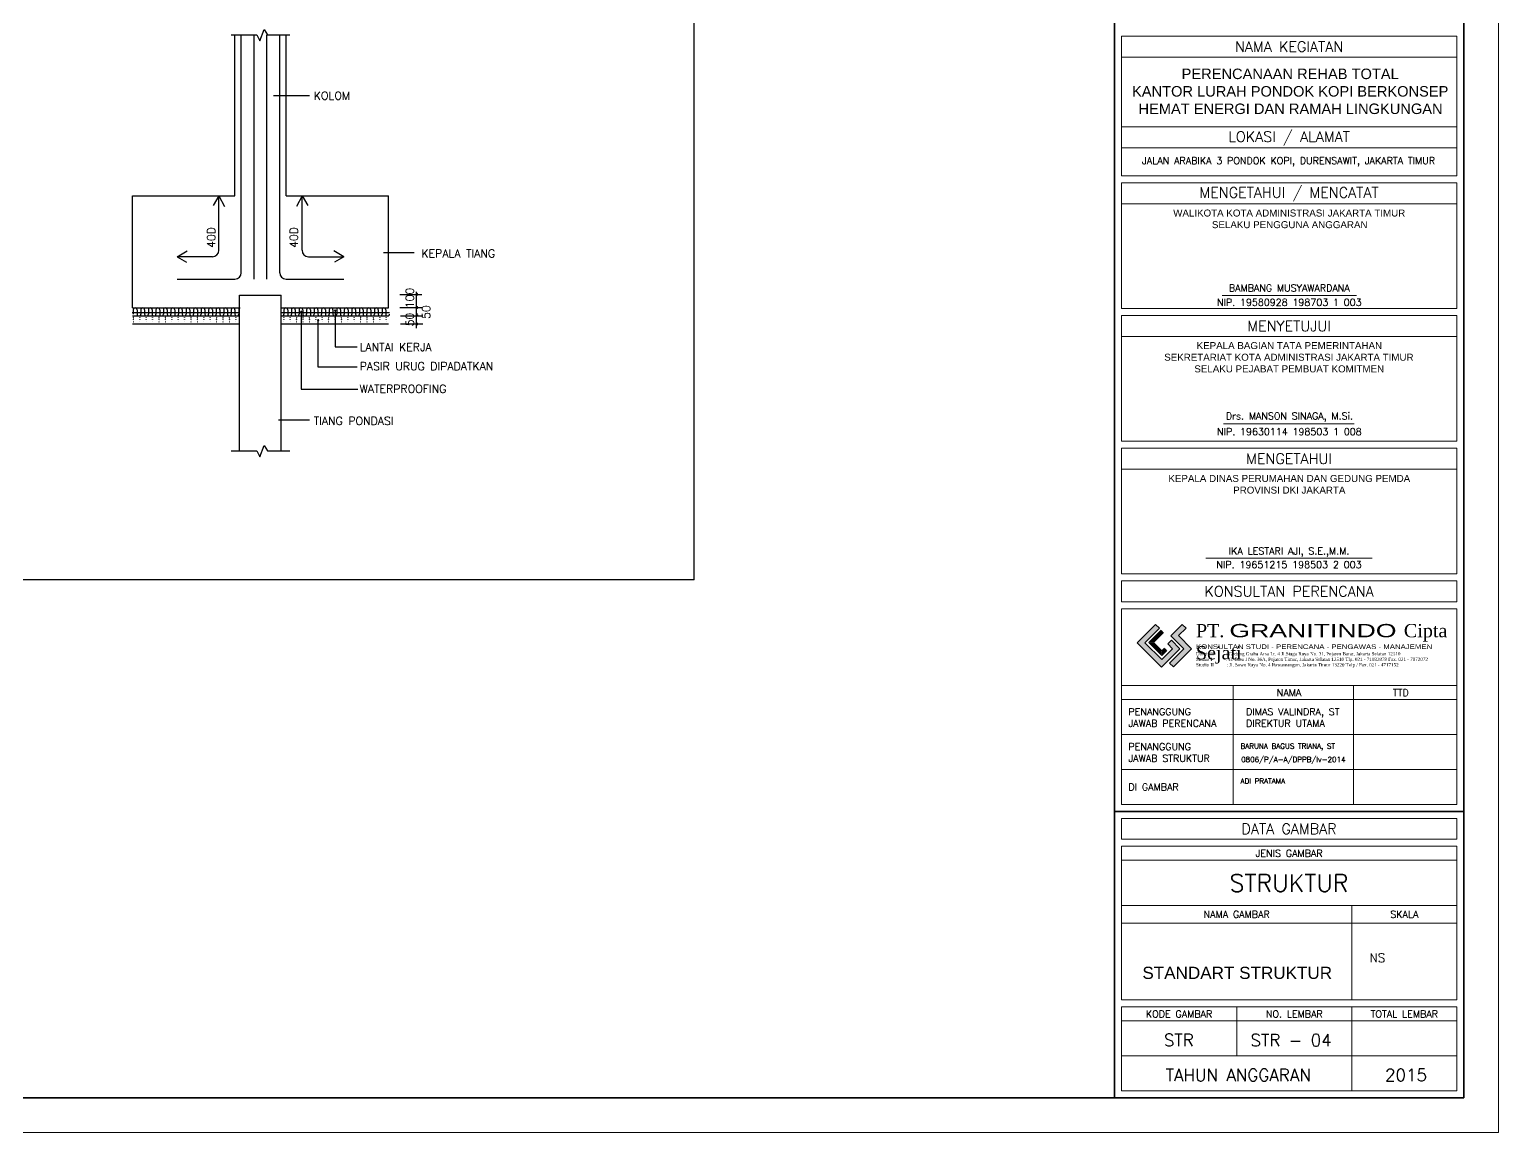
# Model space of a CAD drawing. Header units: inches. Extents: x 266054 to 836293, y -258454 to -102650.
# Drawn here: x 421216 to 442251, y -160905 to -145108 of the extents above; entities that cross this region are included whole.
import ezdxf
from ezdxf.enums import TextEntityAlignment as Align

# ---------------------------------------------------------------- set-up
doc = ezdxf.new("R2010")
doc.units = ezdxf.units.IN
doc.header["$LTSCALE"] = 800
doc.header["$MEASUREMENT"] = 0
doc.layers.add('GRS KOP', color=1, linetype='Continuous', lineweight=35)
doc.layers.add('kop', color=7, linetype='Continuous', lineweight=20)
doc.layers.add('LOGO', color=7, linetype='Continuous')
doc.styles.add('BARU', font='arial.ttf')
doc.styles.add('ROMANS', font='romans.shx', dxfattribs={"width": 0.8, "height": 0.25})
doc.styles.get("Standard").update_dxf_attribs({"font": 'romans.shx'})

# ---------------------------------------------------------------- blocks, each defined once
blk = doc.blocks.new('logo granitindo baru')
at = {"layer": 'LOGO'}
for points in [[(1.03, 1.463), (0.916, 1.574), (0.366, 1.024), (1.1, 0.289), (1.652, 0.843), (1.392, 1.098), (1.281, 0.987), (1.423, 0.84), (1.102, 0.519), (0.594, 1.025)], [(1.721, 1.576), (1.381, 1.236), (1.771, 0.842), (1.341, 0.407), (1.454, 0.294), (2.001, 0.844), (1.609, 1.237), (1.835, 1.464)]]:
    blk.add_hatch(color=8, dxfattribs=at).paths.add_polyline_path(points)
at = {"layer": 'Defpoints'}
blk.add_point((9.7, 0), dxfattribs=at)
at = {"layer": 'LOGO'}
blk.add_lwpolyline([(1.03, 1.463), (0.916, 1.574), (0.366, 1.024), (1.1, 0.289), (1.652, 0.843), (1.392, 1.098), (1.281, 0.987), (1.423, 0.84), (1.102, 0.519), (0.594, 1.025), (1.03, 1.463), (0.916, 1.574)], dxfattribs=at)
at = {"layer": 'LOGO', "lineweight": 13}
for points in [[(1.089, 1.403), (0.713, 1.026), (1.101, 0.638), (1.258, 0.794)], [(1.112, 1.38), (0.759, 1.026), (1.101, 0.683), (1.235, 0.817)], [(1.134, 1.357), (0.803, 1.026), (1.101, 0.728), (1.213, 0.839)], [(1.157, 1.334), (0.85, 1.026), (1.101, 0.775), (1.189, 0.863)]]:
    blk.add_lwpolyline(points, dxfattribs=at)
at = {"layer": 'LOGO', "lineweight": 0}
blk.add_lwpolyline([(1.721, 1.576), (1.381, 1.236), (1.771, 0.842), (1.341, 0.407), (1.454, 0.294), (2.001, 0.844), (1.609, 1.237), (1.835, 1.464), (1.721, 1.576)], dxfattribs=at)
at = {"layer": 'LOGO', "insert": (2.134, 1.589), "char_height": 0.4, "width": 7.66452, "attachment_point": 1}
blk.add_mtext('{\\fTimes New Roman|b0|i0|c0|p18;PT. \\fCityBlueprint|b0|i0|c2|p2;\\W1.5;GRANITINDO \\fTimes New Roman|b0|i0|c0|p18;\\W1;Cipta Sejati}', dxfattribs=at)
at = {"layer": 'LOGO', "insert": (2.134, 0.975), "char_height": 0.1, "attachment_point": 1}
blk.add_mtext_dynamic_manual_height_columns('{\\f@Arial Unicode MS|b0|i0|c0|p34;\\H1.4x;\\W1.2;KONSULTAN STUDI - PERENCANA - PENGAWAS - MANAJEMEN\\fTimes New Roman|b0|i0|c0|p18;\\P\\pt0.9;\\H0.71429x;\\W1;Domisili ^I: Gedung Graha Arsa Lt. 4 Jl.Siaga Raya No. 31, Pejaten Barat, Jakarta Selatan 12510\\PStudio I ^I: Jl. Batu I No. 36A, Pejaten Timur, Jakarta Selatan 12510 Tlp. 021 - 71082879 Fax. 021 - 7972072\\PStudio II          : Jl. Sawo Raya No. 4 Rawamangun, Jakarta Timur 13220 Telp / Fax. 021 - 4717152}', width=9.56937, gutter_width=0, heights=[1.67], dxfattribs=at)
blk = doc.blocks.new('kop')
at = {"layer": 'GRS KOP'}
for p, q in [((73, 1), (73, 54)), ((83, 1), (83, 54)), ((73, 9.2), (83, 9.2))]:
    blk.add_line(p, q, dxfattribs=at)
blk.add_lwpolyline([(1, 54), (83, 54), (83, 1), (1, 1)], close=True, dxfattribs=at)
at = {"layer": 'kop', "color": 7}
for p in [(84, 55), (84, 55), (0, 0)]:
    blk.add_line(p, (84, 0), dxfattribs=at)
at = {"layer": 'kop'}
for p, q in [((73.2, 27.4), (73.2, 31.4)), ((82.8, 31.4), (73.2, 31.4)), ((82.8, 27.4), (82.8, 31.4)), ((82.8, 30.8), (73.2, 30.8)), ((82.8, 28.8), (73.2, 28.8)), ((82.8, 28.2), (73.2, 28.2)), ((82.8, 27.4), (73.2, 27.4)), ((73.2, 23.6), (73.2, 27.2)), ((82.8, 27.2), (73.2, 27.2)), ((82.8, 23.6), (82.8, 27.2)), ((82.8, 26.6), (73.2, 26.6)), ((82.8, 23.6), (73.2, 23.6)), ((76.089, 23.976), (79.928, 23.976)), ((73.2, 19.8), (73.2, 23.4)), ((82.8, 23.4), (73.2, 23.4)), ((82.8, 19.8), (82.8, 23.4)), ((82.8, 22.8), (73.2, 22.8)), ((76.127, 20.296), (79.863, 20.296)), ((82.8, 19.8), (73.2, 19.8)), ((73.2, 16), (73.2, 19.6)), ((82.8, 19.6), (73.2, 19.6)), ((82.8, 16), (82.8, 19.6)), ((82.8, 19), (73.2, 19)), ((82.8, 16), (73.2, 16)), ((73.2, 9.4), (73.2, 15)), ((82.8, 15), (73.2, 15)), ((82.8, 9.4), (82.8, 15)), ((82.8, 12.8), (73.2, 12.8)), ((76.4, 9.4), (76.4, 12.8)), ((79.842, 9.4), (79.842, 12.8)), ((82.8, 12.4), (73.2, 12.4)), ((73.2, 12.4), (73.2, 11.4)), ((82.8, 11.4), (73.2, 11.4)), ((82.8, 10.4), (73.2, 10.4)), ((82.8, 9.4), (73.2, 9.4)), ((73.2, 7.8), (82.8, 7.8)), ((73.2, 6.5), (82.8, 6.5)), ((79.8, 3.8), (79.8, 6.5)), ((73.2, 6), (82.8, 6)), ((76.5, 2.2), (76.5, 3.6)), ((79.8, 1.2), (79.8, 3.6)), ((73.2, 3.2), (82.8, 3.2)), ((73.2, 2.2), (82.8, 2.2))]:
    blk.add_line(p, q, dxfattribs=at)
blk.add_lwpolyline([(75.615, 16.449), (80.377, 16.449)], dxfattribs=at)
for points in [[(73.2, 15.2), (82.8, 15.2), (82.8, 15.8), (73.2, 15.8)], [(73.2, 8.4), (82.8, 8.4), (82.8, 9), (73.2, 9)], [(73.2, 3.8), (82.8, 3.8), (82.8, 8.2), (73.2, 8.2)], [(73.2, 1.2), (82.8, 1.2), (82.8, 3.6), (73.2, 3.6)]]:
    blk.add_lwpolyline(points, close=True, dxfattribs=at)
at = {"xscale": 0.9500000000000454, "yscale": 0.9500000000000454, "zscale": 0.9500000000000454}
blk.add_blockref('logo granitindo baru', (73.307, 13.056), dxfattribs=at)
at = {"layer": 'kop'}
for s, height, p in [('NAMA KEGIATAN', 0.3, (78, 31.1)), ('LOKASI / ALAMAT', 0.3, (78, 28.5)), ('JALAN ARABIKA 3 PONDOK KOPI, DURENSAWIT, JAKARTA TIMUR', 0.2, (77.986, 27.8)), ('MENGETAHUI / MENCATAT', 0.3, (78, 26.9)), ('BAMBANG MUSYAWARDANA', 0.19926, (78.007, 24.183)), ('NIP. 19580928 198703 1 003', 0.19926, (78.007, 23.78)), ('MENYETUJUI', 0.3, (78, 23.1)), ('Drs. MANSON SINAGA, M.Si.', 0.19926, (78.009, 20.496)), ('NIP. 19630114 198503 1 008', 0.19926, (78.009, 20.071)), ('MENGETAHUI', 0.3, (78, 19.3)), ('IKA LESTARI AJI, S.E.,M.M.', 0.2, (77.999, 16.625)), ('NIP. 19651215 198503 2 003', 0.2, (77.999, 16.264)), ('KONSULTAN PERENCANA', 0.3, (78, 15.5)), ('NAMA', 0.2, (78, 12.6)), ('TTD', 0.2, (81.2, 12.6)), ('DATA GAMBAR', 0.3, (78, 8.7)), ('JENIS GAMBAR', 0.2, (78, 8)), ('STRUKTUR', 0.5, (78, 7.146)), ('NAMA GAMBAR', 0.2, (76.5, 6.25)), ('SKALA', 0.2, (81.3, 6.25)), ('KODE GAMBAR', 0.2, (74.85, 3.4)), ('NO. LEMBAR', 0.2, (78.15, 3.4)), ('TOTAL LEMBAR', 0.2, (81.3, 3.4)), ('STR', 0.35, (74.844, 2.65)), ('TAHUN ANGGARAN', 0.35, (76.545, 1.65)), ('2015', 0.35, (81.349, 1.65))]:
    blk.add_text(s, height=height, dxfattribs=at).set_placement(p, align=Align.MIDDLE)
blk.add_text('0806/P/A-A/DPPB/Iv-2014', height=0.15, dxfattribs=at).set_placement((78.122, 10.609), align=Align.CENTER)
at = {"layer": 'kop', "attachment_point": 1, "style": 'BARU'}
for s, width, insert, char_height in [('\\pi1.4591;PERENCANAAN REHAB TOTAL\\P\\pi0.039313;KANTOR LURAH PONDOK KOPI BERKONSEP\\P\\pi0.2239;HEMAT ENERGI DAN RAMAH LINGKUNGAN', 9.08886, (73.464, 30.469), 0.3), ('\\pi0.65609;WALIKOTA KOTA ADMINISTRASI JAKARTA TIMUR\\P\\pi1.7645;SELAKU PENGGUNA ANGGARAN', 7.94943, (74.027, 26.434), 0.2), ('\\pi1.5072;KEPALA BAGIAN TATA PEMERINTAHAN\\P\\pi0.57794;SEKRETARIAT KOTA ADMINISTRASI JAKARTA TIMUR\\P\\pi1.4412;SELAKU PEJABAT PEMBUAT KOMITMEN', 8.28085, (73.847, 22.638), 0.2), ('\\pi0.5226;KEPALA DINAS PERUMAHAN DAN GEDUNG PEMDA \\P\\pi2.3784;PROVINSI DKI JAKARTA', 7.94943, (74.022, 18.833), 0.2)]:
    blk.add_mtext_dynamic_manual_height_columns(s, width=width, gutter_width=1.5, heights=[0], dxfattribs=dict(at, insert=insert, char_height=char_height))
at = {"layer": 'kop', "attachment_point": 1}
for s, insert, char_height, width in [('PENANGGUNG\\PJAWAB PERENCANA', (73.4, 12.15), 0.2, 8.33062), ('DIMAS VALINDRA, ST\\PDIREKTUR UTAMA', (76.77, 12.15), 0.2, 8.16499), ('PENANGGUNG\\PJAWAB STRUKTUR', (73.4, 11.15), 0.2, 8.79211), ('BARUNA BAGUS TRIANA, ST', (76.609, 11.143), 0.15, 4.04264), ('ADI PRATAMA', (76.609, 10.143), 0.15, 4.04264), ('DI GAMBAR', (73.4, 10), 0.2, 7.59768)]:
    blk.add_mtext(s, dxfattribs=dict(at, insert=insert, char_height=char_height, width=width))
at = {"layer": 'kop', "style": 'BARU', "flags": 4}
for p, height in [((73.8, 5.4), 0.35), ((80.303, 5.382), 0.25), ((73.8, 4.9), 0.35), ((80.303, 4.882), 0.25), ((73.8, 4.4), 0.35), ((80.303, 4.382), 0.25)]:
    blk.add_attdef('-', p, '', height=height, dxfattribs=at)
at = {"layer": 'kop', "flags": 4}
for tag, p in [('AR-00', (78.057, 2.648)), ('00', (81.238, 2.647))]:
    blk.add_attdef(tag, text='', height=0.35, dxfattribs=at).set_placement(p, align=Align.MIDDLE)

msp = doc.modelspace()

# ---------------------------------------------------------------- linework, layer by layer
for q in [(430735, -142452.6), (403580.2, -152991.3)]:
    msp.add_line((430735, -152991.3), q)
at = {"color": 4}
for p, q in [((424513.8, -145271.8), (424575.5, -145111.7)), ((424575.5, -145111.7), (424626.1, -145187.5)), ((424106.9, -145187.5), (424474.5, -145187.5)), ((424158, -147492.6), (424158, -145185.9)), ((424474.5, -145187.5), (424513.8, -145271.8)), ((424626.1, -145187.5), (424943.1, -145187.5)), ((424891.2, -147492.6), (424891.2, -145185.9)), ((422691.8, -147492.6), (424158, -147492.6)), ((422691.8, -149096.3), (422691.8, -147492.6)), ((424891.2, -147492.6), (426357.4, -147492.6)), ((426357.4, -149096.3), (426357.4, -147492.6)), ((424226.8, -148913), (424822.4, -148913)), ((424226.8, -151142.5), (424226.8, -148913)), ((424822.4, -151142.5), (424822.4, -148913)), ((422691.8, -149096.3), (424233.5, -149096.3)), ((424819.5, -149096.3), (426357.4, -149096.3)), ((424106.9, -151142.5), (424474.5, -151142.5)), ((424474.5, -151142.5), (424513.8, -151226.7)), ((424513.8, -151226.7), (424575.5, -151066.6)), ((424575.5, -151066.6), (424626.1, -151142.5)), ((424626.1, -151142.5), (424943.1, -151142.5))]:
    msp.add_line(p, q, dxfattribs=at)
at = {"color": 5}
for p, q in [((424249.7, -148592.3), (424249.7, -145185.9)), ((424432.9, -148683.9), (424432.9, -145185.9)), ((424616.2, -148683.9), (424616.2, -145185.9)), ((424799.5, -148592.3), (424799.5, -145185.9)), ((423333.3, -148683.9), (424158, -148683.9)), ((424891.2, -148683.9), (425715.9, -148683.9))]:
    msp.add_line(p, q, dxfattribs=at)
at = {"color": 8}
for p, q in [((424710.7, -146056.4), (425228.4, -146056.4)), ((423928.9, -147492.6), (423845.9, -147630.5)), ((423928.9, -147492.6), (424007.6, -147642.1)), ((423928.9, -148271.6), (423928.9, -147492.6)), ((425120.3, -147492.6), (425041.6, -147642.1)), ((425120.3, -147492.6), (425203.3, -147630.5)), ((425120.3, -148271.6), (425120.3, -147492.6)), ((423333.3, -148363.2), (423476.1, -148278)), ((425715.9, -148363.2), (425573.1, -148278)), ((423837.3, -148363.2), (423333.3, -148363.2)), ((423333.3, -148363.2), (423464.6, -148439.8)), ((425211.9, -148363.2), (425715.9, -148363.2)), ((425715.9, -148363.2), (425584.6, -148439.8)), ((426285, -148302.3), (426723, -148302.3)), ((426520, -148902), (426837.2, -148902)), ((426755, -148866.7), (426755, -149384.1)), ((422704.3, -149122.7), (422704.3, -149184)), ((422758.3, -149122.7), (422758.3, -149184)), ((422812.1, -149122.7), (422812.1, -149184)), ((422866.1, -149122.7), (422866.1, -149184)), ((422919.9, -149122.7), (422919.9, -149184)), ((422973.9, -149122.7), (422973.9, -149184)), ((423027.7, -149122.7), (423027.7, -149184)), ((423081.7, -149122.7), (423081.7, -149184)), ((423135.5, -149122.7), (423135.5, -149184)), ((423189.5, -149122.7), (423189.5, -149184)), ((423243.3, -149122.7), (423243.3, -149184)), ((423297.3, -149122.7), (423297.3, -149184)), ((423351.1, -149122.7), (423351.1, -149184)), ((423405.2, -149122.7), (423405.2, -149184)), ((423459, -149122.7), (423459, -149184)), ((423513, -149122.7), (423513, -149184)), ((423566.8, -149122.7), (423566.8, -149184)), ((423620.8, -149122.7), (423620.8, -149184)), ((423674.6, -149122.7), (423674.6, -149184)), ((423728.6, -149122.7), (423728.6, -149184)), ((423782.4, -149122.7), (423782.4, -149184)), ((423836.4, -149122.7), (423836.4, -149184)), ((423890.2, -149122.7), (423890.2, -149184)), ((423944.2, -149122.7), (423944.2, -149184)), ((423998, -149122.7), (423998, -149184)), ((424052, -149122.7), (424052, -149184)), ((424105.8, -149122.7), (424105.8, -149184)), ((424159.8, -149122.7), (424159.8, -149184)), ((424213.6, -149122.7), (424213.6, -149184)), ((424860.7, -149122.7), (424860.7, -149184)), ((424914.7, -149122.7), (424914.7, -149184)), ((424968.7, -149122.7), (424968.7, -149184)), ((425022.7, -149122.7), (425022.7, -149184)), ((425076.7, -149122.7), (425076.7, -149184)), ((425130.7, -149122.7), (425130.7, -149184)), ((425184.7, -149122.7), (425184.7, -149184)), ((425238.7, -149122.7), (425238.7, -149184)), ((425292.7, -149122.7), (425292.7, -149184)), ((425346.7, -149122.7), (425346.7, -149184)), ((425400.7, -149122.7), (425400.7, -149184)), ((425454.7, -149122.7), (425454.7, -149184)), ((425508.7, -149122.7), (425508.7, -149184)), ((425562.7, -149122.7), (425562.7, -149184)), ((425616.7, -149122.7), (425616.7, -149184)), ((425670.7, -149122.7), (425670.7, -149184)), ((425724.6, -149122.7), (425724.6, -149184)), ((425778.7, -149122.7), (425778.7, -149184)), ((425832.6, -149122.7), (425832.6, -149184)), ((425886.7, -149122.7), (425886.7, -149184)), ((425940.6, -149122.7), (425940.6, -149184)), ((425994.7, -149122.7), (425994.7, -149184)), ((426048.6, -149122.7), (426048.6, -149184)), ((426102.6, -149122.7), (426102.6, -149184)), ((426156.6, -149122.7), (426156.6, -149184)), ((426210.6, -149122.7), (426210.6, -149184)), ((426264.6, -149122.7), (426264.6, -149184)), ((426318.6, -149122.7), (426318.6, -149184)), ((426520, -149090.1), (426837.2, -149090.1)), ((425108, -149153.9), (425108, -150258.7)), ((425345.1, -149278.3), (425345.1, -149941.2)), ((425591.8, -149148.9), (425591.8, -149654.5)), ((426531.7, -149207.7), (426849, -149207.7)), ((426531.7, -149325.3), (426849, -149325.3)), ((425591.8, -149654.5), (425909, -149654.5)), ((425345.1, -149941.2), (425909, -149941.2)), ((425108, -150258.7), (425918.3, -150258.7)), ((424781.1, -150701), (425227.6, -150701))]:
    msp.add_line(p, q, dxfattribs=at)
at = {"color": 2}
for p, q in [((422687.2, -149164), (424226.8, -149164)), ((422691.8, -149210.9), (424226.8, -149210.9)), ((422691.8, -149325.4), (424226.8, -149325.4)), ((424822.4, -149164), (426374.1, -149164)), ((424822.4, -149210.9), (426357.4, -149210.9)), ((424822.4, -149325.4), (426357.4, -149325.4))]:
    msp.add_line(p, q, dxfattribs=at)
at = {"color": 8}
for centre, radius, start, end in [((423837.3, -148271.6), 91.6, 270, 0), ((425211.9, -148271.6), 91.6, 180, 270), ((426766.7, -148902.2), 11.5, 0, 180), ((426766.7, -148902.2), 11.5, 180, 0), ((422731.3, -149122.7), 27, 0, 180), ((422839.1, -149122.7), 27, 0, 180), ((422946.9, -149122.7), 27, 0, 180), ((423054.7, -149122.7), 27, 0, 180), ((423162.5, -149122.7), 27, 0, 180), ((423270.3, -149122.7), 27, 0, 180), ((423378.2, -149122.7), 27, 0, 180), ((423486, -149122.7), 27, 0, 180), ((423593.8, -149122.7), 27, 0, 180), ((423701.6, -149122.7), 27, 0, 180), ((423809.4, -149122.7), 27, 0, 180), ((423917.2, -149122.7), 27, 0, 180), ((424025, -149122.7), 27, 0, 180), ((424132.8, -149122.7), 27, 0, 180), ((424240.6, -149122.7), 27, 120.95124, 180), ((424887.7, -149122.7), 27, 0, 180), ((424995.7, -149122.7), 27, 0, 180), ((425103.7, -149122.7), 27, 0, 180), ((425211.7, -149122.7), 27, 0, 180), ((425319.7, -149122.7), 27, 0, 180), ((425427.7, -149122.7), 27, 0, 180), ((425535.7, -149122.7), 27, 0, 180), ((425594.2, -149133.6), 9.16, 0, 180), ((425643.7, -149122.7), 27, 0, 180), ((425751.7, -149122.7), 27, 0, 180), ((425859.7, -149122.7), 27, 0, 180), ((425967.6, -149122.7), 27, 0, 180), ((426075.6, -149122.7), 27, 0, 180), ((426183.6, -149122.7), 27, 0, 180), ((426291.6, -149122.7), 27, 0, 180), ((426766.7, -149090.3), 11.5, 0, 180), ((426766.7, -149090.3), 11.5, 180, 0), ((422705.1, -149236.5), 1.15, 0, 180), ((422705.1, -149236.5), 1.15, 180, 0), ((422705.1, -149263.7), 1.15, 0, 180), ((422705.1, -149263.7), 1.15, 180, 0), ((422705.1, -149295.1), 1.15, 0, 180), ((422705.1, -149295.1), 1.15, 180, 0), ((422731.3, -149184), 27, 179.99969, 180), ((422731.3, -149184), 27, 0, 0.00031), ((422785.3, -149184), 27, 180, 0), ((422796.7, -149236.5), 1.15, 0, 180), ((422796.7, -149236.5), 1.15, 180, 0), ((422796.7, -149263.7), 1.15, 0, 180), ((422796.7, -149263.7), 1.15, 180, 0), ((422796.7, -149295.1), 1.15, 0, 180), ((422796.7, -149295.1), 1.15, 180, 0), ((422839.1, -149184), 27, 179.99969, 180), ((422839.1, -149184), 27, 0, 0.00031), ((422893.1, -149184), 27, 180, 0), ((422888.4, -149236.5), 1.15, 0, 180), ((422888.4, -149236.5), 1.15, 180, 0), ((422888.4, -149263.7), 1.15, 0, 180), ((422888.4, -149263.7), 1.15, 180, 0), ((422888.4, -149295.1), 1.15, 0, 180), ((422888.4, -149295.1), 1.15, 180, 0), ((422946.9, -149184), 27, 179.99969, 180), ((423000.9, -149184), 27, 180, 0), ((422946.9, -149184), 27, 0, 0.00031), ((422980, -149236.5), 1.15, 0, 180), ((422980, -149236.5), 1.15, 180, 0), ((422980, -149263.7), 1.15, 0, 180), ((422980, -149263.7), 1.15, 180, 0), ((422980, -149295.1), 1.15, 0, 180), ((422980, -149295.1), 1.15, 180, 0), ((423054.7, -149184), 27, 179.99969, 180), ((423071.7, -149236.5), 1.15, 0, 180), ((423071.7, -149236.5), 1.15, 180, 0), ((423071.7, -149263.7), 1.15, 0, 180), ((423071.7, -149263.7), 1.15, 180, 0), ((423071.7, -149295.1), 1.15, 0, 180), ((423071.7, -149295.1), 1.15, 180, 0), ((423108.7, -149184), 27, 180, 0), ((423054.7, -149184), 27, 0, 0.00031), ((423162.5, -149184), 27, 179.99969, 180), ((423163.3, -149236.5), 1.15, 0, 180), ((423163.3, -149236.5), 1.15, 180, 0), ((423163.3, -149263.7), 1.15, 0, 180), ((423163.3, -149263.7), 1.15, 180, 0), ((423163.3, -149295.1), 1.15, 0, 180), ((423163.3, -149295.1), 1.15, 180, 0), ((423162.5, -149184), 27, 0, 0.00031), ((423216.5, -149184), 27, 180, 0), ((423270.3, -149184), 27, 179.99969, 180), ((423254.9, -149236.5), 1.15, 0, 180), ((423254.9, -149236.5), 1.15, 180, 0), ((423254.9, -149263.7), 1.15, 0, 180), ((423254.9, -149263.7), 1.15, 180, 0), ((423254.9, -149295.1), 1.15, 0, 180), ((423254.9, -149295.1), 1.15, 180, 0), ((423324.3, -149184), 27, 180, 0), ((423270.3, -149184), 27, 0, 0.00031), ((423346.6, -149236.5), 1.15, 0, 180), ((423346.6, -149236.5), 1.15, 180, 0), ((423346.6, -149263.7), 1.15, 0, 180), ((423346.6, -149263.7), 1.15, 180, 0), ((423346.6, -149295.1), 1.15, 0, 180), ((423346.6, -149295.1), 1.15, 180, 0), ((423378.2, -149184), 27, 179.99969, 180), ((423432.1, -149184), 27, 180, 0), ((423378.2, -149184), 27, 0, 0.00031), ((423438.2, -149236.5), 1.15, 0, 180), ((423438.2, -149236.5), 1.15, 180, 0), ((423438.2, -149263.7), 1.15, 0, 180), ((423438.2, -149263.7), 1.15, 180, 0), ((423438.2, -149295.1), 1.15, 0, 180), ((423438.2, -149295.1), 1.15, 180, 0), ((423486, -149184), 27, 179.99969, 180), ((423539.9, -149184), 27, 180, 0), ((423486, -149184), 27, 0, 0.00031), ((423529.9, -149236.5), 1.15, 0, 180), ((423529.9, -149236.5), 1.15, 180, 0), ((423529.9, -149263.7), 1.15, 0, 180), ((423529.9, -149263.7), 1.15, 180, 0), ((423529.9, -149295.1), 1.15, 0, 180), ((423529.9, -149295.1), 1.15, 180, 0), ((423593.8, -149184), 27, 179.99969, 180), ((423621.5, -149236.5), 1.15, 0, 180), ((423621.5, -149236.5), 1.15, 180, 0), ((423621.5, -149263.7), 1.15, 0, 180), ((423621.5, -149263.7), 1.15, 180, 0), ((423621.5, -149295.1), 1.15, 0, 180), ((423621.5, -149295.1), 1.15, 180, 0), ((423647.8, -149184), 27, 180, 0), ((423593.8, -149184), 27, 0, 0.00031), ((423701.6, -149184), 27, 179.99969, 180), ((423713.1, -149236.5), 1.15, 0, 180), ((423713.1, -149236.5), 1.15, 180, 0), ((423713.1, -149263.7), 1.15, 0, 180), ((423713.1, -149263.7), 1.15, 180, 0), ((423713.1, -149295.1), 1.15, 0, 180), ((423713.1, -149295.1), 1.15, 180, 0), ((423755.6, -149184), 27, 180, 0), ((423701.6, -149184), 27, 0, 0.00031), ((423809.4, -149184), 27, 179.99969, 180), ((423804.8, -149236.5), 1.15, 0, 180), ((423804.8, -149236.5), 1.15, 180, 0), ((423804.8, -149263.7), 1.15, 0, 180), ((423804.8, -149263.7), 1.15, 180, 0), ((423804.8, -149295.1), 1.15, 0, 180), ((423804.8, -149295.1), 1.15, 180, 0), ((423863.4, -149184), 27, 180, 0), ((423809.4, -149184), 27, 0, 0.00031), ((423917.2, -149184), 27, 179.99969, 180), ((423896.4, -149236.5), 1.15, 0, 180), ((423896.4, -149236.5), 1.15, 180, 0), ((423896.4, -149263.7), 1.15, 0, 180), ((423896.4, -149263.7), 1.15, 180, 0), ((423896.4, -149295.1), 1.15, 0, 180), ((423896.4, -149295.1), 1.15, 180, 0), ((423971.2, -149184), 27, 180, 0), ((423917.2, -149184), 27, 0, 0.00031), ((423988.1, -149236.5), 1.15, 0, 180), ((423988.1, -149236.5), 1.15, 180, 0), ((423988.1, -149263.7), 1.15, 0, 180), ((423988.1, -149263.7), 1.15, 180, 0), ((423988.1, -149295.1), 1.15, 0, 180), ((423988.1, -149295.1), 1.15, 180, 0), ((424025, -149184), 27, 179.99969, 180), ((424079, -149184), 27, 180, 0), ((424025, -149184), 27, 0, 0.00031), ((424079.7, -149236.5), 1.15, 0, 180), ((424079.7, -149236.5), 1.15, 180, 0), ((424079.7, -149263.7), 1.15, 0, 180), ((424079.7, -149263.7), 1.15, 180, 0), ((424079.7, -149295.1), 1.15, 0, 180), ((424079.7, -149295.1), 1.15, 180, 0), ((424132.8, -149184), 27, 179.99969, 180), ((424186.8, -149184), 27, 180, 0), ((424132.8, -149184), 27, 0, 0.00031), ((424171.3, -149236.5), 1.15, 0, 180), ((424171.3, -149236.5), 1.15, 180, 0), ((424171.3, -149263.7), 1.15, 0, 180), ((424171.3, -149263.7), 1.15, 180, 0), ((424171.3, -149295.1), 1.15, 0, 180), ((424171.3, -149295.1), 1.15, 180, 0), ((424240.6, -149184), 27, 179.99969, 180), ((424833.7, -149184), 27, 245.35219, 0), ((424858.7, -149236.5), 1.15, 0, 180), ((424858.7, -149236.5), 1.15, 180, 0), ((424858.7, -149263.7), 1.15, 0, 180), ((424858.7, -149263.7), 1.15, 180, 0), ((424858.7, -149295.1), 1.15, 0, 180), ((424858.7, -149295.1), 1.15, 180, 0), ((424887.7, -149184), 27, 179.99969, 180), ((424887.7, -149184), 27, 0, 0.00031), ((424941.7, -149184), 27, 180, 0), ((424950.3, -149236.5), 1.15, 0, 180), ((424950.3, -149236.5), 1.15, 180, 0), ((424950.3, -149263.7), 1.15, 0, 180), ((424950.3, -149263.7), 1.15, 180, 0), ((424950.3, -149295.1), 1.15, 0, 180), ((424950.3, -149295.1), 1.15, 180, 0), ((424995.7, -149184), 27, 179.99969, 180), ((424995.7, -149184), 27, 0, 0.00031), ((425049.7, -149184), 27, 180, 0), ((425041.9, -149236.5), 1.15, 0, 180), ((425041.9, -149236.5), 1.15, 180, 0), ((425041.9, -149263.7), 1.15, 0, 180), ((425041.9, -149263.7), 1.15, 180, 0), ((425041.9, -149295.1), 1.15, 0, 180), ((425041.9, -149295.1), 1.15, 180, 0), ((425103.7, -149184), 27, 179.99969, 180), ((425108, -149153.9), 9.16, 0, 180), ((425108, -149153.9), 9.16, 180, 0), ((425103.7, -149184), 27, 0, 0.00031), ((425157.7, -149184), 27, 180, 0), ((425133.6, -149236.5), 1.15, 0, 180), ((425133.6, -149236.5), 1.15, 180, 0), ((425133.6, -149263.7), 1.15, 0, 180), ((425133.6, -149263.7), 1.15, 180, 0), ((425133.6, -149295.1), 1.15, 0, 180), ((425133.6, -149295.1), 1.15, 180, 0), ((425211.7, -149184), 27, 179.99969, 180), ((425225.2, -149236.5), 1.15, 0, 180), ((425225.2, -149236.5), 1.15, 180, 0), ((425225.2, -149263.7), 1.15, 0, 180), ((425225.2, -149263.7), 1.15, 180, 0), ((425225.2, -149295.1), 1.15, 0, 180), ((425225.2, -149295.1), 1.15, 180, 0), ((425211.7, -149184), 27, 0, 0.00031), ((425265.7, -149184), 27, 180, 0), ((425319.7, -149184), 27, 179.99969, 180), ((425316.9, -149236.5), 1.15, 0, 180), ((425316.9, -149236.5), 1.15, 180, 0), ((425316.9, -149263.7), 1.15, 0, 180), ((425316.9, -149263.7), 1.15, 180, 0), ((425316.9, -149295.1), 1.15, 0, 180), ((425316.9, -149295.1), 1.15, 180, 0), ((425351.1, -149275.5), 9.16, 0, 180), ((425351.1, -149275.5), 9.16, 180, 0), ((425373.7, -149184), 27, 180, 0), ((425319.7, -149184), 27, 0, 0.00031), ((425427.7, -149184), 27, 179.99969, 180), ((425408.5, -149236.5), 1.15, 0, 180), ((425408.5, -149236.5), 1.15, 180, 0), ((425408.5, -149263.7), 1.15, 0, 180), ((425408.5, -149263.7), 1.15, 180, 0), ((425408.5, -149295.1), 1.15, 0, 180), ((425408.5, -149295.1), 1.15, 180, 0), ((425481.7, -149184), 27, 180, 0), ((425427.7, -149184), 27, 0, 0.00031), ((425500.1, -149236.5), 1.15, 0, 180), ((425500.1, -149236.5), 1.15, 180, 0), ((425500.1, -149263.7), 1.15, 0, 180), ((425500.1, -149263.7), 1.15, 180, 0), ((425500.1, -149295.1), 1.15, 0, 180), ((425500.1, -149295.1), 1.15, 180, 0), ((425535.7, -149184), 27, 179.99969, 180), ((425589.7, -149184), 27, 180, 0), ((425535.7, -149184), 27, 0, 0.00031), ((425594.2, -149133.6), 9.16, 180, 0), ((425591.8, -149236.5), 1.15, 0, 180), ((425591.8, -149236.5), 1.15, 180, 0), ((425591.8, -149263.7), 1.15, 0, 180), ((425591.8, -149263.7), 1.15, 180, 0), ((425591.8, -149295.1), 1.15, 0, 180), ((425591.8, -149295.1), 1.15, 180, 0), ((425643.7, -149184), 27, 179.99969, 180), ((425697.6, -149184), 27, 180, 0), ((425643.7, -149184), 27, 0, 0.00031), ((425683.4, -149236.5), 1.15, 0, 180), ((425683.4, -149236.5), 1.15, 180, 0), ((425683.4, -149263.7), 1.15, 0, 180), ((425683.4, -149263.7), 1.15, 180, 0), ((425683.4, -149295.1), 1.15, 0, 180), ((425683.4, -149295.1), 1.15, 180, 0), ((425751.7, -149184), 27, 179.99969, 180), ((425775.1, -149236.5), 1.15, 0, 180), ((425775.1, -149236.5), 1.15, 180, 0), ((425775.1, -149263.7), 1.15, 0, 180), ((425775.1, -149263.7), 1.15, 180, 0), ((425775.1, -149295.1), 1.15, 0, 180), ((425775.1, -149295.1), 1.15, 180, 0), ((425805.6, -149184), 27, 180, 0), ((425751.7, -149184), 27, 0, 0.00031), ((425859.7, -149184), 27, 179.99969, 180), ((425866.7, -149236.5), 1.15, 0, 180), ((425866.7, -149236.5), 1.15, 180, 0), ((425866.7, -149263.7), 1.15, 0, 180), ((425866.7, -149263.7), 1.15, 180, 0), ((425866.7, -149295.1), 1.15, 0, 180), ((425866.7, -149295.1), 1.15, 180, 0), ((425913.6, -149184), 27, 180, 0), ((425859.7, -149184), 27, 0, 0.00031), ((425967.6, -149184), 27, 179.99969, 180), ((425958.4, -149236.5), 1.15, 0, 180), ((425958.4, -149236.5), 1.15, 180, 0), ((425958.4, -149263.7), 1.15, 0, 180), ((425958.4, -149263.7), 1.15, 180, 0), ((425958.4, -149295.1), 1.15, 0, 180), ((425958.4, -149295.1), 1.15, 180, 0), ((426021.6, -149184), 27, 180, 0), ((425967.6, -149184), 27, 0, 0.00031), ((426075.6, -149184), 27, 179.99969, 180), ((426050, -149236.5), 1.15, 0, 180), ((426050, -149236.5), 1.15, 180, 0), ((426050, -149263.7), 1.15, 0, 180), ((426050, -149263.7), 1.15, 180, 0), ((426050, -149295.1), 1.15, 0, 180), ((426050, -149295.1), 1.15, 180, 0), ((426075.6, -149184), 27, 0, 0.00031), ((426129.6, -149184), 27, 180, 0), ((426141.6, -149236.5), 1.15, 0, 180), ((426141.6, -149236.5), 1.15, 180, 0), ((426141.6, -149263.7), 1.15, 0, 180), ((426141.6, -149263.7), 1.15, 180, 0), ((426141.6, -149295.1), 1.15, 0, 180), ((426141.6, -149295.1), 1.15, 180, 0), ((426183.6, -149184), 27, 179.99969, 180), ((426183.6, -149184), 27, 0, 0.00031), ((426237.6, -149184), 27, 180, 0), ((426233.3, -149236.5), 1.15, 0, 180), ((426233.3, -149236.5), 1.15, 180, 0), ((426233.3, -149263.7), 1.15, 0, 180), ((426233.3, -149263.7), 1.15, 180, 0), ((426233.3, -149295.1), 1.15, 0, 180), ((426233.3, -149295.1), 1.15, 180, 0), ((426291.6, -149184), 27, 179.99969, 180), ((426291.6, -149184), 27, 0, 0.00031), ((426345.6, -149184), 27, 180, 0), ((426324.9, -149236.5), 1.15, 0, 180), ((426324.9, -149236.5), 1.15, 180, 0), ((426324.9, -149263.7), 1.15, 0, 180), ((426324.9, -149263.7), 1.15, 180, 0), ((426324.9, -149295.1), 1.15, 0, 180), ((426324.9, -149295.1), 1.15, 180, 0), ((426766.7, -149196.1), 11.5, 0, 180), ((426766.7, -149196.1), 11.5, 180, 0), ((426766.7, -149325.4), 11.5, 0, 180), ((426766.7, -149325.4), 11.5, 180, 0)]:
    msp.add_arc(centre, radius, start, end, dxfattribs=at)
at = {"color": 5}
for centre, start, end in [((424158, -148592.3), 270, 0), ((424891.2, -148592.3), 180, 270)]:
    msp.add_arc(centre, 91.6, start, end, dxfattribs=at)

# ---------------------------------------------------------------- block references
at = {"layer": 'kop'}
ref = msp.add_blockref('kop', (400250.7, -160904.6), dxfattribs=dict(at, xscale=500, yscale=500, zscale=500))
ref.add_attrib('-', 'STANDART STRUKTUR', (437150.7, -158704.6), dxfattribs={"height": 175, "style": 'BARU', "flags": 4})
ref.add_attrib('-', 'NS', (440402.4, -158463.8), dxfattribs={"height": 125, "flags": 4})
ref.add_attrib('AR-00', 'STR - 04', dxfattribs={"height": 174.99, "flags": 4}).set_placement((439279.1, -159580.8), align=Align.MIDDLE)

# ---------------------------------------------------------------- texts
at = {"color": 7, "style": 'ROMANS'}
for s, height, p in [('KOLOM', 114.55, (425287.2, -146115.2)), ('KEPALA TIANG', 114.552, (426828.8, -148372.8)), ('LANTAI KERJA', 114.552, (425944.3, -149713.3)), ('PASIR URUG DIPADATKAN', 114.552, (425944.3, -149988.2)), ('WATERPROOFING', 114.552, (425944.3, -150312.5)), ('TIANG PONDASI', 114.552, (425286.3, -150770.9))]:
    msp.add_text(s, height=height, dxfattribs=at).set_placement(p)
at = {"color": 8, "style": 'ROMANS'}
msp.add_text('40D', height=114.55, rotation=90, dxfattribs=at).set_placement((423876.9, -148237.3))
at = {"color": 7, "style": 'ROMANS'}
for s, p in [('40D', (425059.3, -148237.3)), ('100', (426719.3, -149101.9)), ('50', (426954.3, -149254.7)), ('50', (426719.3, -149360.5))]:
    msp.add_text(s, height=114.55, rotation=90, dxfattribs=at).set_placement(p)

doc.saveas('drawing.dxf')
